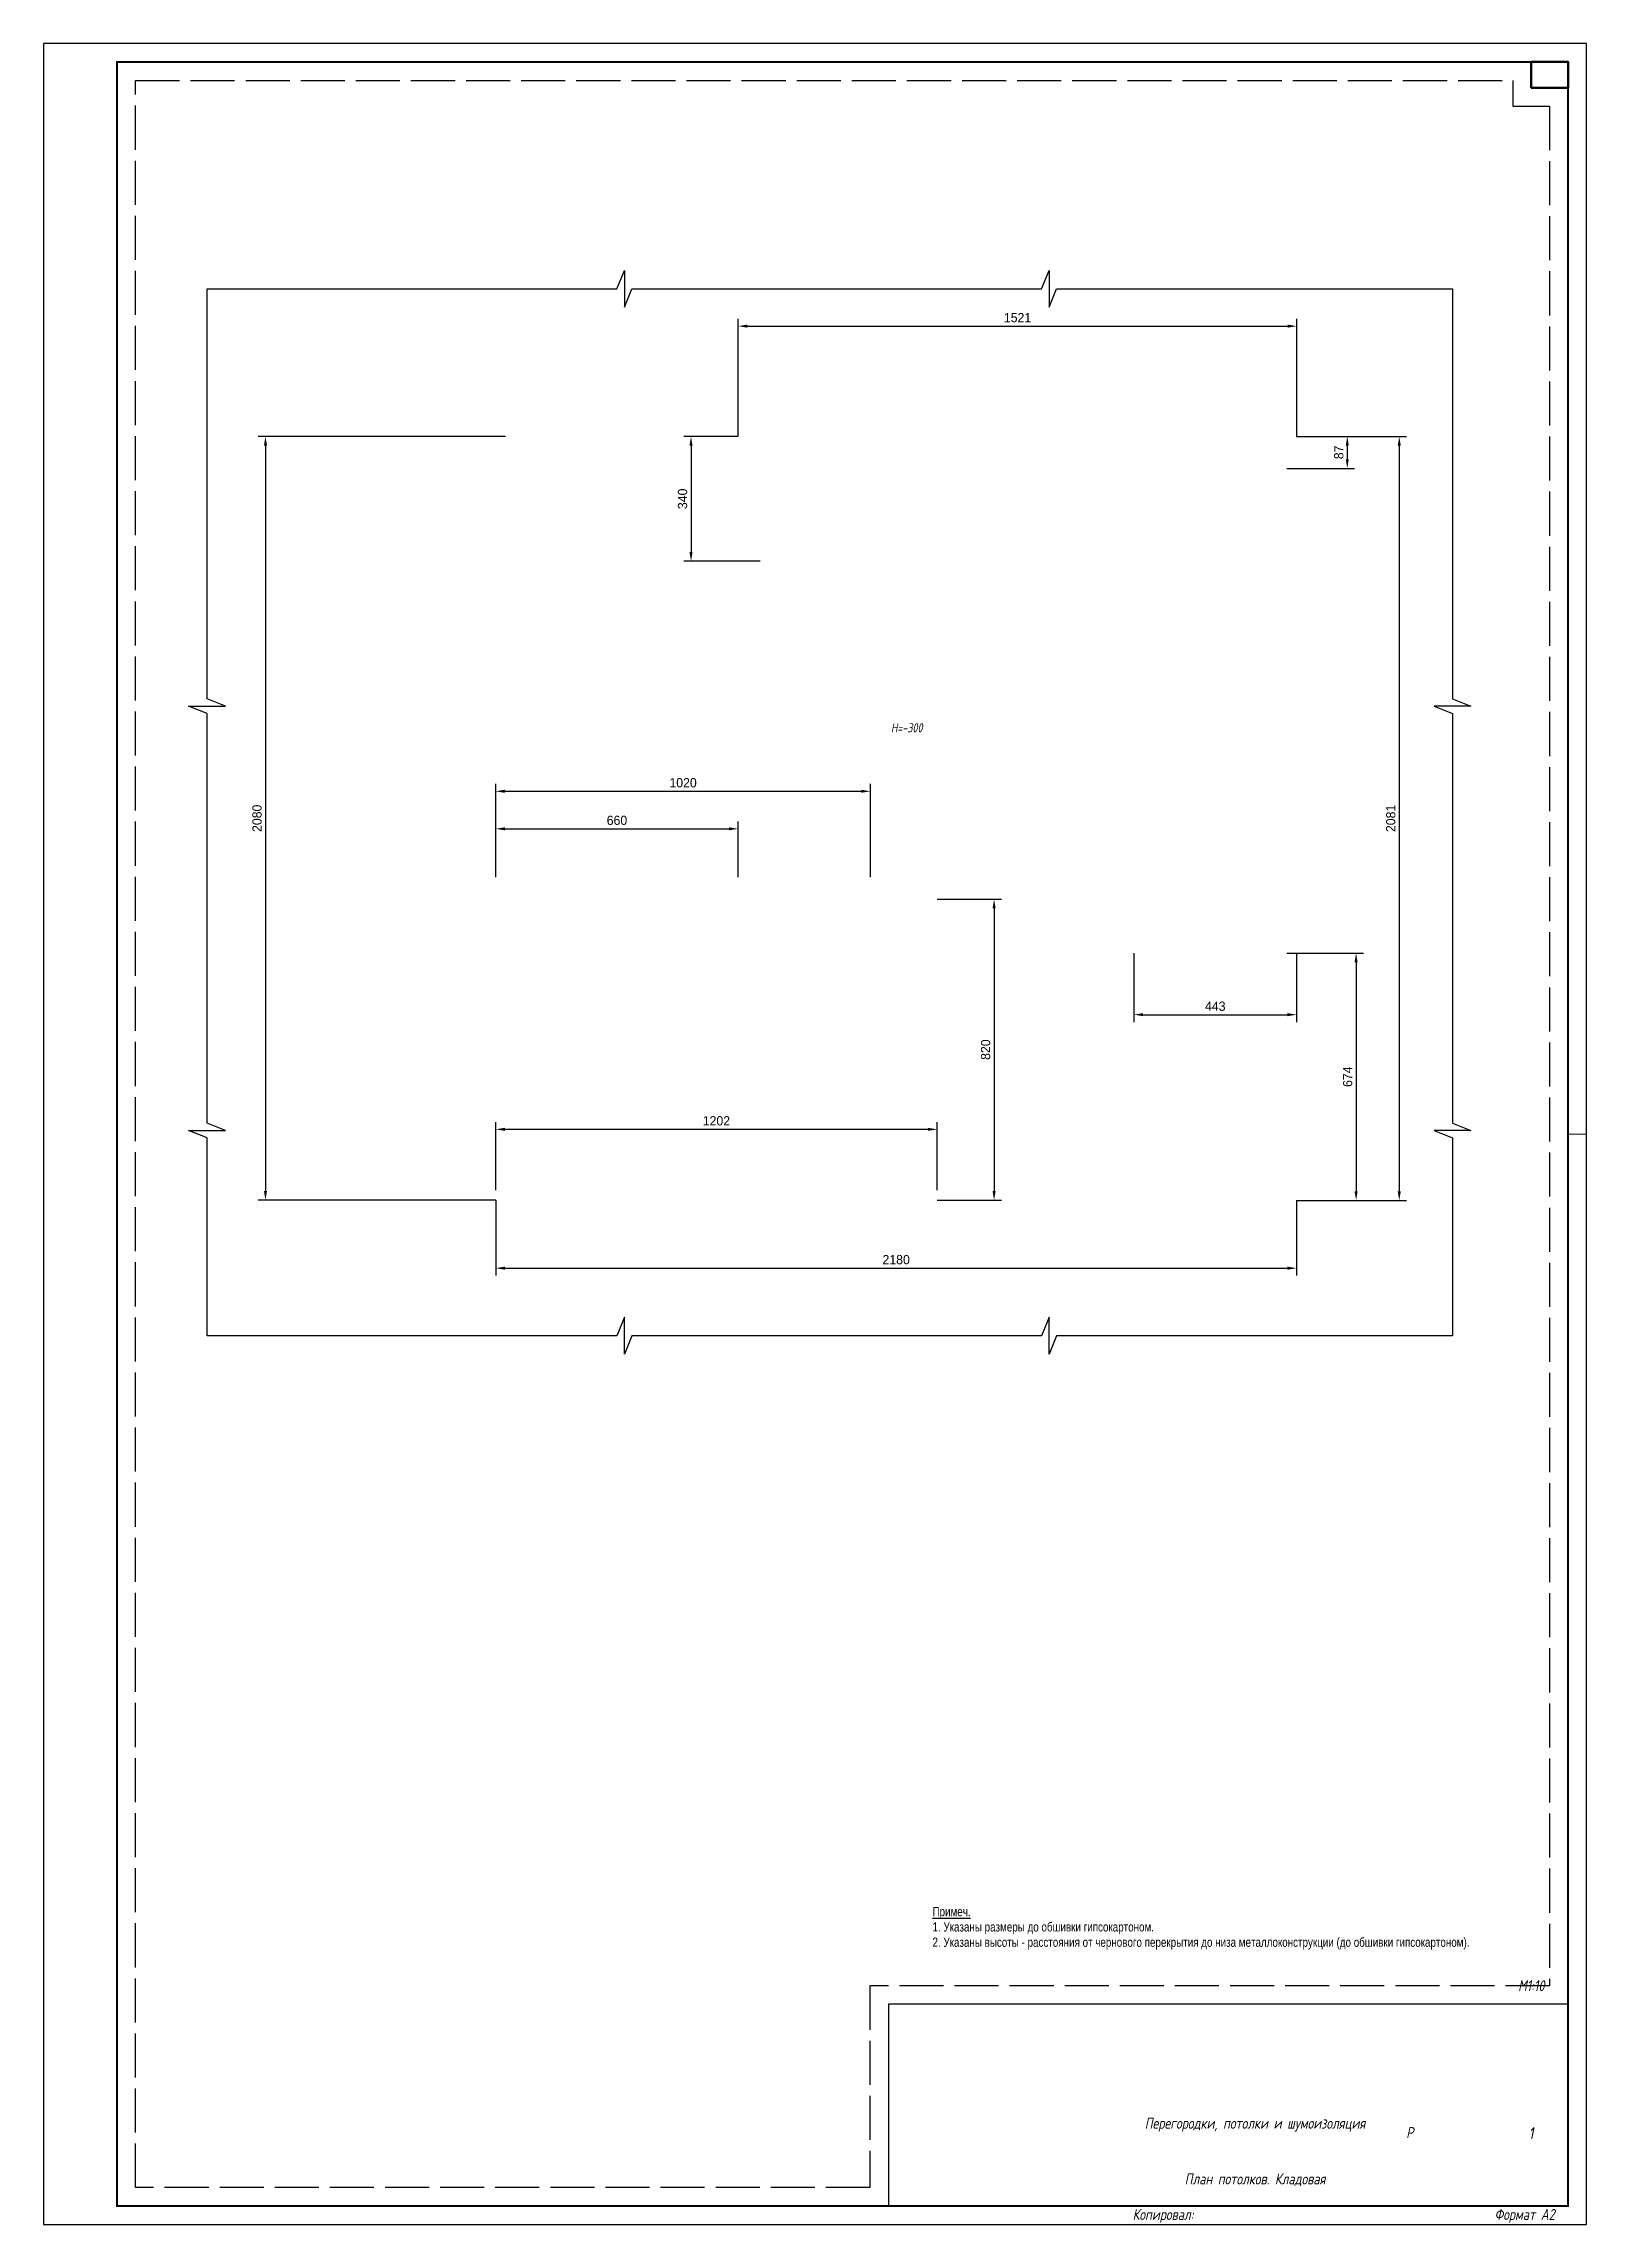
# Paper-space layout 'потолки кладовая' of a CAD drawing. Header units: millimetres. Extents: x 2120 to 2540, y 233 to 827.
# The model-space entities are those that its viewports show. They can reach past a viewport. Long polylines and large blocks are cut down to what shows.
import ezdxf
from ezdxf.enums import TextEntityAlignment as Align

# ---------------------------------------------------------------- set-up
doc = ezdxf.new("R2010")
doc.units = ezdxf.units.MM
doc.header["$PDMODE"] = 34
doc.header["$PDSIZE"] = 50
doc.linetypes.add('ACAD_ISO02W100', pattern=[15, 12, -3])
doc.layers.add('08 Размеры', color=7, linetype='Continuous')
doc.layers.add('stamp', color=7, linetype='Continuous')
doc.layers.add('100 noprint', color=1, linetype='Continuous', plot=False)
doc.layers.add('noprint', color=2, linetype='Continuous', plot=False)
doc.styles.get("Standard").update_dxf_attribs({"font": 'Ubuntu-R.ttf'})
doc.styles.add('ГОСТ-ISOCPEUR', font='isocpeui.ttf', dxfattribs={"width": 0.8})
doc.dimstyles.new('ISO-25', dxfattribs={"dimtxt": 2.5, "dimasz": 2.5, "dimexe": 1.25, "dimexo": 0.625, "dimtad": 1, "dimtxsty": 'Standard', "dimcen": 2.5, "dimadec": 0, "dimazin": 0, "dimtfac": 1, "dimtmove": 0, "dimatfit": 3, "dimfxl": 1, "dimarcsym": 0})

# ---------------------------------------------------------------- blocks, each defined once
blk = doc.blocks.new('*D618')
at = {"layer": '08 Размеры', "color": 0, "lineweight": -2}
for p, q in [((-48935.7, -17590.5), (-49609.4, -17590.5)), ((-49589.4, -17615.5), (-49589.4, -19645.5)), ((-48962.7, -19670.5), (-49609.4, -19670.5))]:
    blk.add_line(p, q, dxfattribs=at)
at = {"layer": '08 Размеры', "color": 0}
for points in [[(-49585.2, -17615.5), (-49593.5, -17615.5), (-49589.4, -17590.5)], [(-49593.5, -19645.5), (-49585.2, -19645.5), (-49589.4, -19670.5)]]:
    blk.add_solid(points, dxfattribs=at)
at = {"layer": 'Defpoints', "color": 0}
for p in [(-48935.7, -17590.5), (-49589.4, -19670.5), (-48962.7, -19670.5)]:
    blk.add_point(p, dxfattribs=at)
at = {"layer": '08 Размеры', "color": 0, "insert": (-49612.4, -18630.5), "char_height": 25, "attachment_point": 5, "rotation": 90}
blk.add_mtext('2080', dxfattribs=at)
blk = doc.blocks.new('*D619')
at = {"layer": '08 Размеры', "color": 0, "lineweight": -2}
for p, q in [((-48962.7, -19670.5), (-48962.7, -19875.6)), ((-46782.7, -19670.5), (-46782.7, -19875.6)), ((-48937.7, -19855.6), (-46807.7, -19855.6))]:
    blk.add_line(p, q, dxfattribs=at)
at = {"layer": '08 Размеры', "color": 0}
for points in [[(-48937.7, -19851.5), (-48937.7, -19859.8), (-48962.7, -19855.6)], [(-46807.7, -19859.8), (-46807.7, -19851.5), (-46782.7, -19855.6)]]:
    blk.add_solid(points, dxfattribs=at)
at = {"layer": 'Defpoints', "color": 0}
for p in [(-48962.7, -19670.5), (-46782.7, -19670.5), (-46782.7, -19855.6)]:
    blk.add_point(p, dxfattribs=at)
at = {"layer": '08 Размеры', "color": 0, "insert": (-47872.7, -19832.6), "char_height": 25, "attachment_point": 5}
blk.add_mtext('2180', dxfattribs=at)
blk = doc.blocks.new('*D620')
at = {"layer": '08 Размеры', "color": 0, "lineweight": -2}
for p, q in [((-46782.7, -17590.5), (-46483.4, -17590.5)), ((-46503.4, -17615.5), (-46503.4, -19646.1)), ((-46782.7, -19671.1), (-46483.4, -19671.1))]:
    blk.add_line(p, q, dxfattribs=at)
at = {"layer": '08 Размеры', "color": 0}
for points in [[(-46499.2, -17615.5), (-46507.5, -17615.5), (-46503.4, -17590.5)], [(-46507.5, -19646.1), (-46499.2, -19646.1), (-46503.4, -19671.1)]]:
    blk.add_solid(points, dxfattribs=at)
at = {"layer": 'Defpoints', "color": 0}
for p in [(-46782.7, -17590.5), (-46782.7, -19671.1), (-46503.4, -19671.1)]:
    blk.add_point(p, dxfattribs=at)
at = {"layer": '08 Размеры', "color": 0, "insert": (-46526.4, -18630.8), "char_height": 25, "attachment_point": 5, "rotation": 90}
blk.add_mtext('2081', dxfattribs=at)
blk = doc.blocks.new('*D621')
at = {"layer": '08 Размеры', "color": 0, "lineweight": -2}
for p, q in [((-48302.7, -17590.5), (-48302.7, -17270.3)), ((-46782.1, -17590.5), (-46782.1, -17270.3)), ((-48277.7, -17290.3), (-46807.1, -17290.3))]:
    blk.add_line(p, q, dxfattribs=at)
at = {"layer": '08 Размеры', "color": 0}
for points in [[(-48277.7, -17286.1), (-48277.7, -17294.4), (-48302.7, -17290.3)], [(-46807.1, -17294.4), (-46807.1, -17286.1), (-46782.1, -17290.3)]]:
    blk.add_solid(points, dxfattribs=at)
at = {"layer": 'Defpoints', "color": 0}
for p in [(-46782.1, -17290.3), (-48302.7, -17590.5), (-46782.1, -17590.5)]:
    blk.add_point(p, dxfattribs=at)
at = {"layer": '08 Размеры', "color": 0, "insert": (-47542.4, -17267.2), "char_height": 25, "attachment_point": 5}
blk.add_mtext('1521', dxfattribs=at)
blk = doc.blocks.new('*D625')
at = {"layer": '08 Размеры', "color": 0, "lineweight": -2}
for p, q in [((-48962.7, -19643.5), (-48962.7, -19457.6)), ((-47786.2, -19477.6), (-48937.7, -19477.6)), ((-47761.2, -19643.5), (-47761.2, -19457.6))]:
    blk.add_line(p, q, dxfattribs=at)
at = {"layer": '08 Размеры', "color": 0}
for points in [[(-48937.7, -19473.4), (-48937.7, -19481.7), (-48962.7, -19477.6)], [(-47786.2, -19481.7), (-47786.2, -19473.4), (-47761.2, -19477.6)]]:
    blk.add_solid(points, dxfattribs=at)
at = {"layer": 'Defpoints', "color": 0}
for p in [(-48962.7, -19477.6), (-48962.7, -19643.5), (-47761.2, -19643.5)]:
    blk.add_point(p, dxfattribs=at)
at = {"layer": '08 Размеры', "color": 0, "insert": (-48362, -19454.5), "char_height": 25, "attachment_point": 5}
blk.add_mtext('1202', dxfattribs=at)
blk = doc.blocks.new('*D626')
at = {"layer": '08 Размеры', "color": 0, "lineweight": -2}
for p, q in [((-47761.2, -18850.5), (-47586.2, -18850.5)), ((-47606.2, -18875.5), (-47606.2, -19645.5)), ((-47761.2, -19670.5), (-47586.2, -19670.5))]:
    blk.add_line(p, q, dxfattribs=at)
at = {"layer": '08 Размеры', "color": 0}
for points in [[(-47602, -18875.5), (-47610.3, -18875.5), (-47606.2, -18850.5)], [(-47610.3, -19645.5), (-47602, -19645.5), (-47606.2, -19670.5)]]:
    blk.add_solid(points, dxfattribs=at)
at = {"layer": 'Defpoints', "color": 0}
for p in [(-47761.2, -18850.5), (-47761.2, -19670.5), (-47606.2, -19670.5)]:
    blk.add_point(p, dxfattribs=at)
at = {"layer": '08 Размеры', "color": 0, "insert": (-47629.2, -19260.5), "char_height": 25, "attachment_point": 5, "rotation": 90}
blk.add_mtext('820', dxfattribs=at)
blk = doc.blocks.new('*D627')
at = {"layer": '08 Размеры', "color": 0, "lineweight": -2}
for p, q in [((-48962.7, -18790.5), (-48962.7, -18639.2)), ((-48302.7, -18790.5), (-48302.7, -18639.2)), ((-48937.7, -18659.2), (-48327.7, -18659.2))]:
    blk.add_line(p, q, dxfattribs=at)
at = {"layer": '08 Размеры', "color": 0}
for points in [[(-48937.7, -18655), (-48937.7, -18663.3), (-48962.7, -18659.2)], [(-48327.7, -18663.3), (-48327.7, -18655), (-48302.7, -18659.2)]]:
    blk.add_solid(points, dxfattribs=at)
at = {"layer": 'Defpoints', "color": 0}
for p in [(-48302.7, -18659.2), (-48962.7, -18790.5), (-48302.7, -18790.5)]:
    blk.add_point(p, dxfattribs=at)
at = {"layer": '08 Размеры', "color": 0, "insert": (-48632.7, -18636.1), "char_height": 25, "attachment_point": 5}
blk.add_mtext('660', dxfattribs=at)
blk = doc.blocks.new('*D628')
at = {"layer": '08 Размеры', "color": 0, "lineweight": -2}
for p, q in [((-48962.7, -18790.5), (-48962.7, -18536.9)), ((-48937.7, -18556.9), (-47967.7, -18556.9)), ((-47942.7, -18790.5), (-47942.7, -18536.9))]:
    blk.add_line(p, q, dxfattribs=at)
at = {"layer": '08 Размеры', "color": 0}
for points in [[(-48937.7, -18552.8), (-48937.7, -18561.1), (-48962.7, -18556.9)], [(-47967.7, -18561.1), (-47967.7, -18552.8), (-47942.7, -18556.9)]]:
    blk.add_solid(points, dxfattribs=at)
at = {"layer": 'Defpoints', "color": 0}
for p in [(-47942.7, -18556.9), (-48962.7, -18790.5), (-47942.7, -18790.5)]:
    blk.add_point(p, dxfattribs=at)
at = {"layer": '08 Размеры', "color": 0, "insert": (-48452.7, -18533.9), "char_height": 25, "attachment_point": 5}
blk.add_mtext('1020', dxfattribs=at)
blk = doc.blocks.new('*D629')
at = {"layer": '08 Размеры', "color": 0, "lineweight": -2}
for p, q in [((-48302.7, -17590.5), (-48451.1, -17590.5)), ((-48431.1, -17615.5), (-48431.1, -17905.5)), ((-48242.7, -17930.5), (-48451.1, -17930.5))]:
    blk.add_line(p, q, dxfattribs=at)
at = {"layer": '08 Размеры', "color": 0}
for points in [[(-48426.9, -17615.5), (-48435.2, -17615.5), (-48431.1, -17590.5)], [(-48435.2, -17905.5), (-48426.9, -17905.5), (-48431.1, -17930.5)]]:
    blk.add_solid(points, dxfattribs=at)
at = {"layer": 'Defpoints', "color": 0}
for p in [(-48302.7, -17590.5), (-48431.1, -17930.5), (-48242.7, -17930.5)]:
    blk.add_point(p, dxfattribs=at)
at = {"layer": '08 Размеры', "color": 0, "insert": (-48454.1, -17760.5), "char_height": 25, "attachment_point": 5, "rotation": 90}
blk.add_mtext('340', dxfattribs=at)
blk = doc.blocks.new('*D630')
at = {"layer": '08 Размеры', "color": 0, "lineweight": -2}
for p, q in [((-47225.5, -18997.5), (-47225.5, -19185.3)), ((-46782.7, -18997.5), (-46782.7, -19185.3)), ((-47200.5, -19165.3), (-46807.7, -19165.3))]:
    blk.add_line(p, q, dxfattribs=at)
at = {"layer": '08 Размеры', "color": 0}
for points in [[(-47200.5, -19161.1), (-47200.5, -19169.5), (-47225.5, -19165.3)], [(-46807.7, -19169.5), (-46807.7, -19161.1), (-46782.7, -19165.3)]]:
    blk.add_solid(points, dxfattribs=at)
at = {"layer": 'Defpoints', "color": 0}
for p in [(-47225.5, -18997.5), (-46782.7, -18997.5), (-46782.7, -19165.3)]:
    blk.add_point(p, dxfattribs=at)
at = {"layer": '08 Размеры', "color": 0, "insert": (-47004.1, -19142.3), "char_height": 25, "attachment_point": 5}
blk.add_mtext('443', dxfattribs=at)
blk = doc.blocks.new('*D631')
at = {"layer": '08 Размеры', "color": 0, "lineweight": -2}
for p, q in [((-46809.7, -18997.5), (-46600.8, -18997.5)), ((-46620.8, -19022.5), (-46620.8, -19646.1)), ((-46782.7, -19671.1), (-46600.8, -19671.1))]:
    blk.add_line(p, q, dxfattribs=at)
at = {"layer": '08 Размеры', "color": 0}
for points in [[(-46616.7, -19022.5), (-46625, -19022.5), (-46620.8, -18997.5)], [(-46625, -19646.1), (-46616.7, -19646.1), (-46620.8, -19671.1)]]:
    blk.add_solid(points, dxfattribs=at)
at = {"layer": 'Defpoints', "color": 0}
for p in [(-46809.7, -18997.5), (-46782.7, -19671.1), (-46620.8, -19671.1)]:
    blk.add_point(p, dxfattribs=at)
at = {"layer": '08 Размеры', "color": 0, "insert": (-46643.7, -19334.3), "char_height": 25, "attachment_point": 5, "rotation": 90}
blk.add_mtext('674', dxfattribs=at)
blk = doc.blocks.new('*D632')
at = {"layer": '08 Размеры', "color": 0, "lineweight": -2}
for p, q in [((-46782.7, -17590.5), (-46624.8, -17590.5)), ((-46644.8, -17615.5), (-46644.8, -17652.5)), ((-46809.7, -17677.5), (-46624.8, -17677.5))]:
    blk.add_line(p, q, dxfattribs=at)
at = {"layer": '08 Размеры', "color": 0}
for points in [[(-46640.6, -17615.5), (-46649, -17615.5), (-46644.8, -17590.5)], [(-46649, -17652.5), (-46640.6, -17652.5), (-46644.8, -17677.5)]]:
    blk.add_solid(points, dxfattribs=at)
at = {"layer": 'Defpoints', "color": 0}
for p in [(-46782.7, -17590.5), (-46809.7, -17677.5), (-46644.8, -17677.5)]:
    blk.add_point(p, dxfattribs=at)
at = {"layer": '08 Размеры', "color": 0, "insert": (-46667.8, -17634), "char_height": 25, "attachment_point": 5, "rotation": 90}
blk.add_mtext('87', dxfattribs=at)

msp = doc.modelspace()

# ---------------------------------------------------------------- texts
at = {"layer": '08 Размеры', "style": 'ГОСТ-ISOCPEUR', "width": 0.8}
msp.add_text('H=-300', height=25, dxfattribs=at).set_placement((-47843.9, -18384), align=Align.MIDDLE)

# ---------------------------------------------------------------- dimensions: what is measured, and where the dimension line sits
at = {"layer": '08 Размеры', "color": 5}
for base, p1, p2, picture, middle in [((-46782.1, -17290.3), (-48302.7, -17590.5), (-46782.1, -17590.5), '*D621', (-47542.4, -17267.2)), ((-46782.7, -19855.6), (-48962.7, -19670.5), (-46782.7, -19670.5), '*D619', (-47872.7, -19832.6))]:
    dim = msp.add_linear_dim(base=base, p1=p1, p2=p2, dimstyle='ISO-25', override={"dimtxt": 25, "dimasz": 25, "dimexe": 20, "dimexo": 0, "dimgap": 10, "dimdec": 0}, dxfattribs=at)
    dim.commit()
    dim.dimension.update_dxf_attribs({"geometry": picture, "text_midpoint": middle})
dim = msp.add_linear_dim(base=(-49589.4, -19670.5), p1=(-48935.7, -17590.5), p2=(-48962.7, -19670.5), angle=90, dimstyle='ISO-25', override={"dimtxt": 25, "dimasz": 25, "dimexe": 20, "dimexo": 0, "dimgap": 10, "dimdec": 0}, dxfattribs=at)
dim.commit()
dim.dimension.update_dxf_attribs({"geometry": '*D618', "text_midpoint": (-49612.4, -18630.5)})
at = {"layer": '08 Размеры'}
for base, p1, p2, picture, middle in [((-48431.1, -17930.5), (-48302.7, -17590.5), (-48242.7, -17930.5), '*D629', (-48454.1, -17760.5)), ((-46644.8, -17677.5), (-46782.7, -17590.5), (-46809.7, -17677.5), '*D632', (-46667.8, -17634)), ((-47606.2, -19670.5), (-47761.2, -18850.5), (-47761.2, -19670.5), '*D626', (-47629.2, -19260.5))]:
    dim = msp.add_linear_dim(base=base, p1=p1, p2=p2, angle=90, dimstyle='ISO-25', override={"dimtxt": 25, "dimasz": 25, "dimexe": 20, "dimexo": 0, "dimgap": 10, "dimdec": 0}, dxfattribs=at)
    dim.commit()
    dim.dimension.update_dxf_attribs({"geometry": picture, "text_midpoint": middle})
at = {"layer": '08 Размеры', "color": 5}
dim = msp.add_linear_dim(base=(-46503.4, -19671.1), p1=(-46782.7, -17590.5), p2=(-46782.7, -19671.1), angle=90, dimstyle='ISO-25', override={"dimtxt": 25, "dimasz": 25, "dimexe": 20, "dimexo": 0, "dimgap": 10, "dimdec": 0}, dxfattribs=at)
dim.commit()
dim.dimension.update_dxf_attribs({"geometry": '*D620', "text_midpoint": (-46503.4, -18630.8), "dimtype": 160})
at = {"layer": '08 Размеры'}
for base, p1, p2, picture, middle in [((-47942.7, -18556.9), (-48962.7, -18790.5), (-47942.7, -18790.5), '*D628', (-48452.7, -18533.9)), ((-48302.7, -18659.2), (-48962.7, -18790.5), (-48302.7, -18790.5), '*D627', (-48632.7, -18636.1)), ((-46782.7, -19165.3), (-47225.5, -18997.5), (-46782.7, -18997.5), '*D630', (-47004.1, -19142.3)), ((-48962.7447, -19477.5726), (-47761.23, -19643.4979), (-48962.7447, -19643.4979), '*D625', (-48361.9874, -19454.5135))]:
    dim = msp.add_linear_dim(base=base, p1=p1, p2=p2, dimstyle='ISO-25', override={"dimtxt": 25, "dimasz": 25, "dimexe": 20, "dimexo": 0, "dimgap": 10, "dimdec": 0}, dxfattribs=at)
    dim.commit()
    dim.dimension.update_dxf_attribs({"geometry": picture, "text_midpoint": middle})
dim = msp.add_linear_dim(base=(-46620.8, -19671.1), p1=(-46809.7, -18997.5), p2=(-46782.7, -19671.1), angle=90, dimstyle='ISO-25', override={"dimtxt": 25, "dimasz": 25, "dimexe": 20, "dimexo": 0, "dimgap": 10, "dimdec": 0}, dxfattribs=at)
dim.commit()
dim.dimension.update_dxf_attribs({"geometry": '*D631', "text_midpoint": (-46620.8, -19334.3), "dimtype": 160})

psp = doc.layouts.new('потолки кладовая')

# ---------------------------------------------------------------- linework, layer by layer
at = {"const_width": 0.5}
psp.add_lwpolyline([(2140.02, 238.17), (2140.02, 822.05), (2534.95, 822.05), (2534.95, 238.17)], close=True, dxfattribs=at)
psp.add_lwpolyline([(2164.5, 760.25), (2276.09, 760.25), (2278.09, 765.25), (2278.09, 755.25), (2280.09, 760.25), (2391.68, 760.25), (2393.68, 765.25), (2393.68, 755.25), (2395.68, 760.25), (2503.54, 760.25), (2503.54, 648.66), (2508.54, 646.66), (2498.54, 646.66), (2503.54, 644.66), (2503.54, 533.07), (2508.54, 531.07), (2498.54, 531.07), (2503.54, 529.07), (2503.54, 475.19), (2395.68, 475.19), (2393.68, 470.19), (2393.68, 480.19), (2391.68, 475.19), (2280.09, 475.19), (2278.09, 470.19), (2278.09, 480.19), (2276.09, 475.19), (2164.5, 475.19), (2164.5, 529.07), (2159.5, 531.07), (2169.5, 531.07), (2164.5, 533.07), (2164.5, 644.66), (2159.5, 646.66), (2169.5, 646.66), (2164.5, 648.66)], close=True)
at = {"layer": 'noprint'}
psp.add_lwpolyline([(2120.03, 827.05), (2120.03, 233.17), (2539.95, 233.17), (2539.95, 827.05)], close=True, dxfattribs=at)
at = {"layer": 'noprint', "linetype": 'ACAD_ISO02W100'}
psp.add_lwpolyline([(2145.02, 817.05), (2519.95, 817.05), (2519.95, 810.05), (2529.95, 810.05), (2529.95, 298.17), (2344.95, 298.17), (2344.95, 243.17), (2145.02, 243.17)], close=True, dxfattribs=at)
at = {"layer": 'stamp', "lineweight": 0}
psp.add_line((2539.95, 530.08), (2534.95, 530.08), dxfattribs=at)
at = {"layer": 'stamp'}
psp.add_lwpolyline([(2140.02, 822.05), (2524.95, 822.05), (2524.95, 815.05), (2534.95, 815.05), (2534.95, 293.17), (2349.95, 293.17), (2349.95, 238.17), (2140.02, 238.17)], close=True, dxfattribs=at)
at = {"layer": 'stamp', "lineweight": 50}
psp.add_lwpolyline([(2524.95, 815.05), (2534.95, 815.05), (2534.95, 822.05), (2524.95, 822.05)], close=True, dxfattribs=at)

# ---------------------------------------------------------------- texts
at = {"insert": (2361.97, 319.6), "char_height": 2.5, "width": 153.6433, "attachment_point": 1, "style": 'ГОСТ-ISOCPEUR'}
psp.add_mtext('{\\fUbuntu|b0|i0|c0|p34;\\LПримеч.\\P\\l1. Указаны размеры до обшивки гипсокартоном.\\P2. Указаны высоты - расстояния от чернового перекрытия до низа металлоконструкции (до обшивки гипсокартоном).}', dxfattribs=at)
at = {"layer": 'stamp', "lineweight": 35, "style": 'ГОСТ-ISOCPEUR', "width": 0.8}
for s, p in [('Копировал:', (2416.45, 234.38)), ('Формат А2', (2514.95, 234.38))]:
    psp.add_text(s, height=3, dxfattribs=at).set_placement(p)
at = {"layer": 'stamp', "ltscale": 100, "char_height": 3, "width": 20, "attachment_point": 4, "style": 'ГОСТ-ISOCPEUR'}
for s, insert in [('{\\pxqc;М1:10}', (2514.95, 298.17)), ('{\\pxqc;Р}', (2481.9, 258.17)), ('\\pxqc;1', (2514.95, 258.17)), ('\\pxqc;1', (2514.95, 257.92))]:
    psp.add_mtext(s, dxfattribs=dict(at, insert=insert))
at = {"layer": 'stamp', "lineweight": 35, "char_height": 3, "width": 70.1573, "attachment_point": 5, "style": 'ГОСТ-ISOCPEUR'}
for s, insert in [('{Перегородки, потолки и шумоизоляция}', (2449.76, 260.31)), ('{План потолков. Кладовая}', (2449.76, 245.31))]:
    psp.add_mtext(s, dxfattribs=dict(at, insert=insert))

# ---------------------------------------------------------------- viewports
at = {"layer": '100 noprint', "color": 2, "view_target_point": (-31847.46, -8092.4)}
vp = psp.add_viewport(center=(2334.02, 617.72), size=(349.04, 295.0647), view_center_point=(-16205.85, -10521.77), view_height=2950.647, dxfattribs=at)
vp.dxf.flags = 0x10000  # cut along an outline
vp.dxf.clipping_boundary_handle = psp.add_lwpolyline([(2164.5, 760.25), (2276.09, 760.25), (2278.09, 765.25), (2278.09, 755.25), (2280.09, 760.25), (2391.68, 760.25), (2393.68, 765.25), (2393.68, 755.25), (2395.68, 760.25), (2503.54, 760.25), (2503.54, 648.66), (2508.54, 646.66), (2498.54, 646.66), (2503.54, 644.66), (2503.54, 533.07), (2508.54, 531.07), (2498.54, 531.07), (2503.54, 529.07), (2503.54, 475.19), (2395.68, 475.19), (2393.68, 470.19), (2393.68, 480.19), (2391.68, 475.19), (2280.09, 475.19), (2278.09, 470.19), (2278.09, 480.19), (2276.09, 475.19), (2164.5, 475.19), (2164.5, 529.07), (2159.5, 531.07), (2169.5, 531.07), (2164.5, 533.07), (2164.5, 644.66), (2159.5, 646.66), (2169.5, 646.66), (2164.5, 648.66)], format="xyb", close=True, dxfattribs={"invisible": 1}).dxf.handle

doc.saveas('drawing.dxf')
